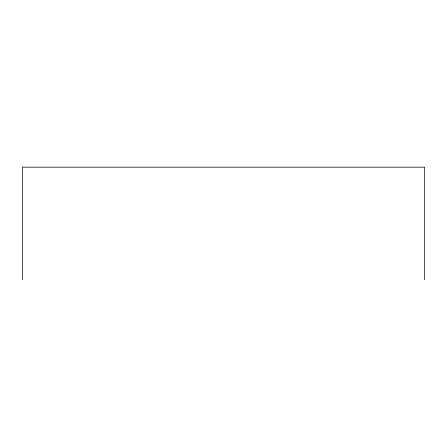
<?xml version="1.0" encoding="UTF-8"?>
<svg xmlns="http://www.w3.org/2000/svg" width="447" height="447" viewBox="0 0 447 447"><rect width="100%" height="100%" fill="white"/><g stroke="black" fill="none" stroke-linecap="round" stroke-linejoin="round"><path stroke-width="0.67" d="M424.65 279.822L424.65 167.178L22.35 167.178L22.35 279.822"/></g></svg>
